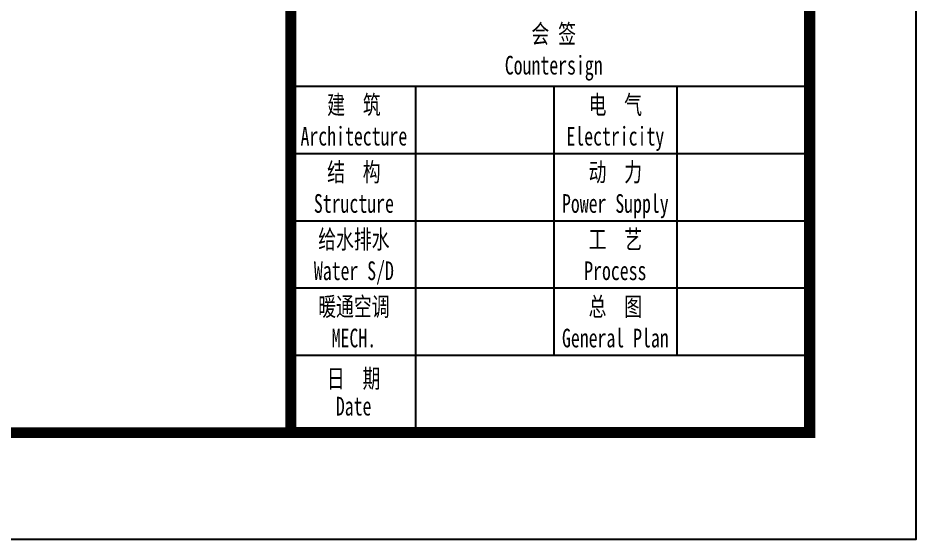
# Model space of a CAD drawing. Extents: x 180850 to 1399066, y 113487 to 334416.
# Drawn here: x 578157 to 582378, y 113487 to 115935 of the extents above; entities that cross this region are included whole.
import ezdxf
from ezdxf.enums import TextEntityAlignment as Align

# ---------------------------------------------------------------- set-up
doc = ezdxf.new("R2010")
doc.units = 0
doc.header["$LTSCALE"] = 1000
doc.layers.add('PUB_TITLE', color=4, linetype='Continuous')
doc.styles.add('_gyy_title_ST', font='', dxfattribs={"width": 0.8})
doc.styles.get('_gyy_title_ST').set_extended_font_data('SimSun')

msp = doc.modelspace()

# ---------------------------------------------------------------- linework, layer by layer
at = {"layer": 'PUB_TITLE'}
for p, q in [((581903.52, 115612.98), (579445.89, 115612.98)), ((580025.18, 115612.98), (580025.18, 113987.35)), ((580674.7, 115612.98), (580674.7, 114349.05)), ((581254, 115612.98), (581254, 114349.05)), ((581903.52, 115297), (579445.89, 115297)), ((581903.52, 114981.02), (579445.89, 114981.02)), ((581903.52, 114665.03), (579445.89, 114665.03)), ((581903.52, 114349.05), (579445.89, 114349.05))]:
    msp.add_line(p, q, dxfattribs=at)
msp.add_lwpolyline([(552677.75, 113487.35), (582377.75, 113487.35), (582377.75, 134487.35), (552677.75, 134487.35)], close=True, dxfattribs=at)
for points, const_width in [([(553927.75, 113987.35), (581877.75, 113987.35), (581877.75, 133987.35), (553927.75, 133987.35)], 50), ([(579439.45, 133987.35), (581877.75, 133987.35), (581877.75, 113987.35), (579439.45, 113987.35)], 52.25)]:
    msp.add_lwpolyline(points, close=True, dxfattribs=dict(at, const_width=const_width))

# ---------------------------------------------------------------- texts
at = {"layer": 'PUB_TITLE', "style": '_gyy_title_ST', "width": 0.7}
for s, height, p in [('会 签', 87.773, (580674.7, 115816.61)), ('Countersign', 87.7726, (580674.7, 115669.15)), ('建  筑', 87.773, (579735.54, 115483.08)), ('电  气', 87.773, (580964.35, 115483.08)), ('Architecture', 87.7726, (579735.54, 115335.62)), ('Electricity', 87.7726, (580964.35, 115335.62)), ('结  构', 87.773, (579735.54, 115167.09)), ('动  力', 87.773, (580964.35, 115167.09)), ('Power Supply', 87.7726, (580964.35, 115019.64)), ('Structure', 87.773, (579735.54, 115019.64)), ('给水排水', 87.773, (579735.54, 114851.11)), ('工  艺', 87.773, (580964.35, 114851.11)), ('Water S/D', 87.773, (579735.54, 114703.66)), ('Process', 87.773, (580964.35, 114703.66)), ('暖通空调', 87.773, (579735.54, 114535.13)), ('总  图', 87.773, (580964.35, 114535.13)), ('General Plan', 87.7726, (580964.35, 114387.67)), ('MECH.', 87.773, (579735.54, 114387.67)), ('日  期', 87.773, (579734.42, 114197.42)), ('Date', 87.773, (579734.42, 114067.52))]:
    msp.add_text(s, height=height, dxfattribs=at).set_placement(p, align=Align.CENTER)

doc.saveas('drawing.dxf')
